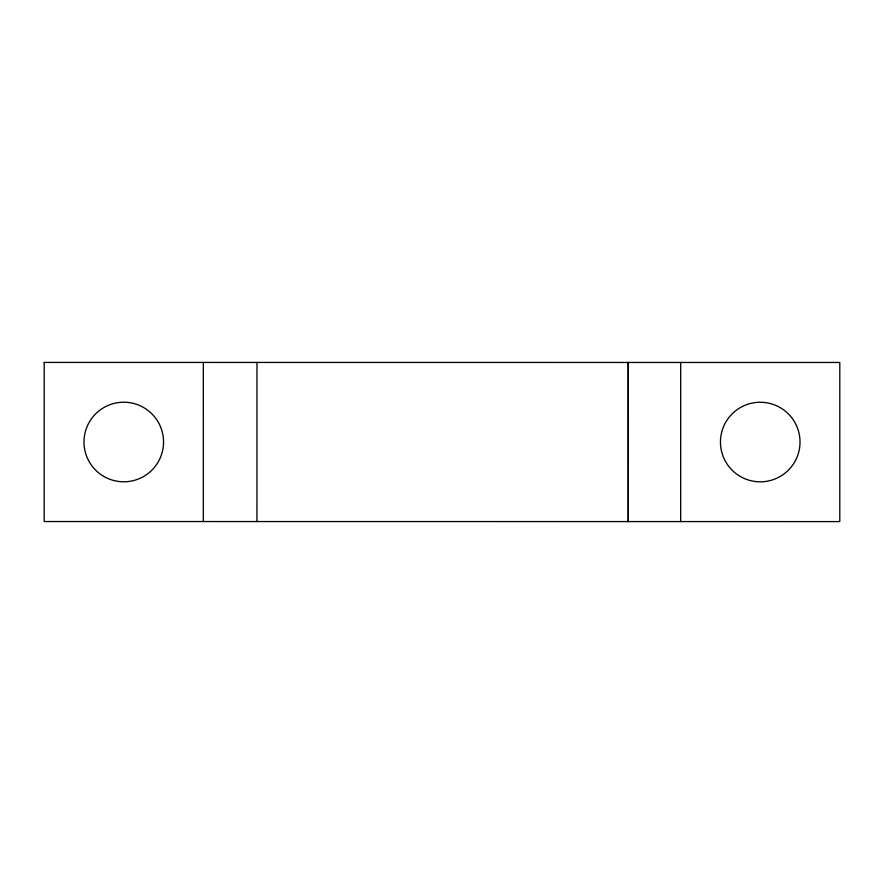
<?xml version="1.0" encoding="UTF-8"?>
<svg xmlns="http://www.w3.org/2000/svg" width="884" height="884" viewBox="0 0 884 884"><rect width="100%" height="100%" fill="white"/><g stroke="black" fill="none" stroke-linecap="round" stroke-linejoin="round"><path stroke-width="1.33" d="M203.32 521.549L203.331 362.429M256.946 521.549L256.979 362.44M680.669 521.582L680.68 362.462M44.211 362.407L44.2 521.538L839.789 521.593L839.8 362.473L44.211 362.418M628.237 362.462L628.259 521.571L628.237 362.462M103.87 476.454A39.78 39.78 0 0 0 163.551 442A39.78 39.78 0 0 0 103.881 407.546A39.78 39.78 0 0 0 103.87 476.454M740.339 476.487A39.78 39.78 0 0 0 800.02 442.033A39.78 39.78 0 0 0 740.35 407.579A39.78 39.78 0 0 0 740.339 476.487"/></g></svg>
